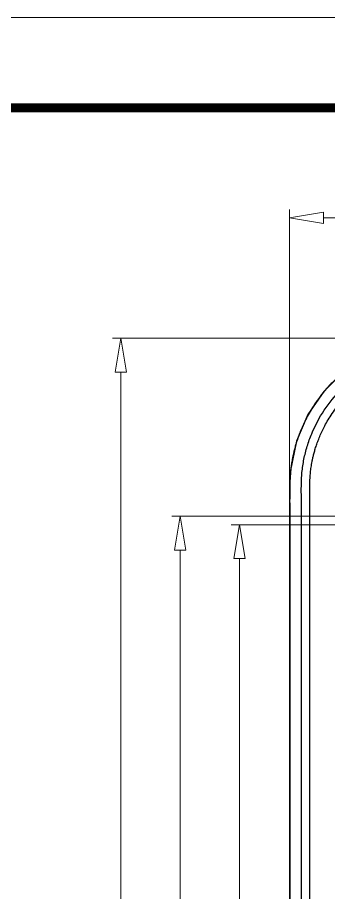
# Model space of a CAD drawing. Header units: millimetres. Extents: x 1884 to 2552, y 611 to 826.
# Drawn here: x 2457.7 to 2476, y 774.4 to 826 of the extents above; entities that cross this region are included whole.
import ezdxf

# ---------------------------------------------------------------- set-up
doc = ezdxf.new("R2010")
doc.units = ezdxf.units.MM
doc.layers.add('dim', color=82, linetype='Continuous', lineweight=9)
doc.layers.add('from', color=7, linetype='Continuous', lineweight=13)
doc.styles.add('ROMAND', font='romand.shx', dxfattribs={"width": 0.75, "bigfont": 'gbcbig.shx'})
doc.dimstyles.new('YanXiu', dxfattribs={"dimtxt": 2.5, "dimasz": 2.2, "dimexe": 1, "dimexo": 0, "dimgap": 0.66, "dimtad": 0, "dimzin": 1, "dimdsep": 46, "dimtxsty": 'ROMAND', "dimblk": 'CLOSEDBLANK', "dimcen": 0, "dimclrd": 3, "dimclre": 3, "dimclrt": 7, "dimazin": 0, "dimtfac": 1, "dimtofl": 0, "dimtmove": 0, "dimatfit": 3, "dimldrblk": 'CLOSEDBLANK', "dimfxl": 1, "dimlwd": 5, "dimlwe": 5, "dimarcsym": 0})

# ---------------------------------------------------------------- blocks, each defined once
blk = doc.blocks.new('_ClosedBlank')
at = {"color": 0, "linetype": 'ByBlock', "lineweight": -2}
for p, q in [((-1, 0.167), (0, 0)), ((-1, 0.167), (-1, -0.167)), ((0, 0), (-1, -0.167))]:
    blk.add_line(p, q, dxfattribs=at)
blk = doc.blocks.new('*D24')
at = {"layer": 'Defpoints', "color": 0}
for p in [(3050.263, 755.967), (3016.622, 669.967), (3050.263, 669.967)]:
    blk.add_point(p, dxfattribs=at)
at = {"layer": 'dim', "color": 3, "lineweight": 5}
for p, q in [((3050.263, 755.967), (3016.123, 755.967)), ((3016.622, 753.967), (3016.622, 717.261)), ((3016.622, 671.967), (3016.622, 708.672)), ((3050.263, 669.967), (3016.123, 669.967))]:
    blk.add_line(p, q, dxfattribs=at)
at = {"layer": 'dim', "color": 3, "lineweight": 5, "xscale": 2, "yscale": 2, "zscale": 2}
for p, rotation in [((3016.622, 755.967), 90), ((3016.622, 669.967), 270)]:
    blk.add_blockref('_ClosedBlank', p, dxfattribs=dict(at, rotation=rotation))
at = {"layer": 'dim', "color": 7, "insert": (3016.622, 712.967), "char_height": 2.5, "attachment_point": 5, "rotation": 90, "style": 'ROMAND'}
blk.add_mtext('86.00', dxfattribs=at)
blk = doc.blocks.new('*D25')
at = {"layer": 'Defpoints', "color": 0}
for p in [(3024.573, 756.467), (3013.122, 669.467), (3024.573, 669.467)]:
    blk.add_point(p, dxfattribs=at)
at = {"layer": 'dim', "color": 3, "lineweight": 5}
for p, q in [((3024.573, 756.467), (3012.623, 756.467)), ((3013.122, 754.467), (3013.122, 717.261)), ((3013.122, 671.467), (3013.122, 708.672)), ((3024.573, 669.467), (3012.623, 669.467))]:
    blk.add_line(p, q, dxfattribs=at)
at = {"layer": 'dim', "color": 3, "lineweight": 5, "xscale": 2, "yscale": 2, "zscale": 2}
for p, rotation in [((3013.122, 756.467), 90), ((3013.122, 669.467), 270)]:
    blk.add_blockref('_ClosedBlank', p, dxfattribs=dict(at, rotation=rotation))
at = {"layer": 'dim', "color": 7, "insert": (3013.122, 712.967), "char_height": 2.5, "attachment_point": 5, "rotation": 90, "style": 'ROMAND'}
blk.add_mtext('87.00', dxfattribs=at)
blk = doc.blocks.new('*D26')
at = {"layer": 'Defpoints', "color": 0}
for p in [(3029.274, 766.966), (3009.622, 658.967), (3029.274, 658.967)]:
    blk.add_point(p, dxfattribs=at)
at = {"layer": 'dim', "color": 3, "lineweight": 5}
for p, q in [((3029.274, 766.966), (3009.123, 766.966)), ((3009.622, 764.966), (3009.622, 718.02)), ((3009.622, 660.967), (3009.622, 707.913)), ((3029.274, 658.967), (3009.123, 658.967))]:
    blk.add_line(p, q, dxfattribs=at)
at = {"layer": 'dim', "color": 3, "lineweight": 5, "xscale": 2, "yscale": 2, "zscale": 2}
for p, rotation in [((3009.622, 766.966), 90), ((3009.622, 658.967), 270)]:
    blk.add_blockref('_ClosedBlank', p, dxfattribs=dict(at, rotation=rotation))
at = {"layer": 'dim', "color": 7, "insert": (3009.622, 712.967), "char_height": 2.5, "attachment_point": 5, "rotation": 90, "style": 'ROMAND'}
blk.add_mtext('108.00', dxfattribs=at)
blk = doc.blocks.new('*D22')
at = {"layer": 'Defpoints', "color": 0}
for p in [(3085.572, 774.057), (3019.573, 757.266), (3085.572, 757.266)]:
    blk.add_point(p, dxfattribs=at)
at = {"layer": 'dim', "color": 3, "lineweight": 5}
for p, q in [((3019.573, 757.266), (3019.573, 774.557)), ((3085.572, 757.266), (3085.572, 774.557)), ((3021.573, 774.057), (3048.323, 774.057)), ((3083.572, 774.057), (3056.822, 774.057))]:
    blk.add_line(p, q, dxfattribs=at)
at = {"layer": 'dim', "color": 3, "lineweight": 5, "xscale": 2, "yscale": 2, "zscale": 2, "rotation": 180}
blk.add_blockref('_ClosedBlank', (3019.573, 774.057), dxfattribs=at)
at = {"layer": 'dim', "color": 3, "lineweight": 5, "xscale": 2, "yscale": 2, "zscale": 2}
blk.add_blockref('_ClosedBlank', (3085.572, 774.057), dxfattribs=at)
at = {"layer": 'dim', "color": 7, "insert": (3052.573, 774.057), "char_height": 2.5, "attachment_point": 5, "style": 'ROMAND'}
blk.add_mtext('66.00', dxfattribs=at)
blk = doc.blocks.new('*u34')
at = {"color": 7, "linetype": 'Continuous'}
for q in [(-32.981, 44.299), (-33, -44.299)]:
    blk.add_line((-33, 44.299), q, dxfattribs=at)
blk.add_lwpolyline([(-23.299, 54), (-25.101, 53.96), (-26.904, 53.594), (-28.48, 52.919), (-29.839, 51.995), (-30.984, 50.851), (-31.911, 49.495), (-32.589, 47.92), (-32.958, 46.117), (-33, 44.299)], dxfattribs=at)
blk.add_arc((-133.22, 44.335), 100.239, 359.97938, 0.09856, dxfattribs=at)
for points, start_tangent, end_tangent in [([(-24.12, 53.982), (-24.19, 53.981), (-24.371, 53.979), (-24.55, 53.975), (-24.728, 53.968), (-24.902, 53.958), (-25.072, 53.944), (-25.247, 53.926), (-25.429, 53.904), (-25.614, 53.878), (-25.803, 53.846), (-26.003, 53.808), (-26.219, 53.761), (-26.458, 53.703), (-26.72, 53.631), (-27.005, 53.542), (-27.313, 53.433), (-27.646, 53.302), (-28.004, 53.142), (-28.387, 52.948), (-28.805, 52.709), (-29.269, 52.406), (-29.766, 52.03), (-30.256, 51.601), (-30.707, 51.142), (-31.106, 50.673), (-31.446, 50.212), (-31.726, 49.777), (-31.956, 49.373), (-32.144, 48.999), (-32.299, 48.651), (-32.428, 48.328), (-32.534, 48.028), (-32.622, 47.751), (-32.693, 47.496), (-32.751, 47.264), (-32.798, 47.053), (-32.835, 46.863), (-32.864, 46.697), (-32.887, 46.55), (-32.906, 46.416), (-32.922, 46.289), (-32.935, 46.162), (-32.947, 46.034), (-32.957, 45.906), (-32.966, 45.776), (-32.972, 45.645), (-32.976, 45.516), (-32.979, 45.389), (-32.981, 45.265), (-32.982, 45.14), (-32.982, 45.091)], (-0.999986, -0.005327), (-0.00398, -0.999992)), ([(0, -53.303), (-6.075, -53.303), (-9.113, -53.303), (-12.15, -53.303), (-15.188, -53.303), (-18.225, -53.303), (-19.744, -53.303), (-21.262, -53.303), (-22.781, -53.303), (-23.541, -53.303), (-24.3, -53.303), (-24.693, -53.294), (-25.084, -53.265), (-25.861, -53.149), (-26.623, -52.959), (-27.363, -52.694), (-28.746, -51.954), (-29.959, -50.959), (-30.954, -49.746), (-31.694, -48.363), (-31.959, -47.623), (-32.149, -46.861), (-32.265, -46.084), (-32.294, -45.693), (-32.303, -45.3), (-32.303, -44.592), (-32.303, -43.884), (-32.303, -42.469), (-32.303, -41.053), (-32.303, -39.637), (-32.303, -36.806), (-32.303, -33.975), (-32.303, -31.144), (-32.303, -28.312), (-32.303, -22.65), (-32.303, -16.987), (-32.303, -11.325), (-32.303, 0), (-32.303, 11.325), (-32.303, 16.987), (-32.303, 22.65), (-32.303, 28.312), (-32.303, 31.144), (-32.303, 33.975), (-32.303, 36.806), (-32.303, 39.637), (-32.303, 41.053), (-32.303, 42.469), (-32.303, 43.884), (-32.303, 44.592), (-32.303, 45.3), (-32.294, 45.693), (-32.265, 46.084), (-32.149, 46.861), (-31.959, 47.623), (-31.694, 48.363), (-30.954, 49.746), (-29.959, 50.959), (-28.746, 51.954), (-27.363, 52.694), (-26.623, 52.959), (-25.861, 53.149), (-25.084, 53.265), (-24.693, 53.294), (-24.3, 53.303), (-23.541, 53.303), (-22.781, 53.303), (-21.262, 53.303), (-19.744, 53.303), (-18.225, 53.303), (-15.188, 53.303), (-12.15, 53.303), (-9.113, 53.303), (-6.075, 53.303), (0, 53.303)], (-1, 0), (1, 0)), ([(0, -52.803), (-2.009, -52.803), (-3.873, -52.803), (-5.602, -52.803), (-7.206, -52.803), (-8.694, -52.803), (-10.074, -52.803), (-11.355, -52.803), (-12.542, -52.803), (-13.642, -52.803), (-14.661, -52.803), (-15.606, -52.803), (-16.484, -52.803), (-17.304, -52.803), (-18.07, -52.803), (-18.781, -52.803), (-19.439, -52.803), (-20.049, -52.803), (-20.616, -52.803), (-21.137, -52.803), (-21.599, -52.803), (-22.008, -52.803), (-22.372, -52.803), (-22.699, -52.803), (-22.995, -52.803), (-23.263, -52.803), (-23.508, -52.803), (-23.734, -52.804), (-23.937, -52.804), (-24.125, -52.804), (-24.31, -52.803), (-24.485, -52.8), (-24.644, -52.795), (-24.795, -52.787), (-24.946, -52.775), (-25.102, -52.76), (-25.271, -52.74), (-25.46, -52.713), (-25.673, -52.676), (-25.912, -52.628), (-26.172, -52.566), (-26.453, -52.488), (-26.757, -52.39), (-27.09, -52.265), (-27.445, -52.112), (-27.81, -51.932), (-28.193, -51.715), (-28.597, -51.451), (-29.027, -51.127), (-29.478, -50.73), (-29.933, -50.257), (-30.313, -49.788), (-30.613, -49.356), (-30.851, -48.959), (-31.042, -48.593), (-31.198, -48.252), (-31.33, -47.924), (-31.438, -47.613), (-31.523, -47.332), (-31.589, -47.082), (-31.639, -46.86), (-31.678, -46.664), (-31.708, -46.488), (-31.733, -46.323), (-31.753, -46.163), (-31.77, -46.002), (-31.784, -45.836), (-31.794, -45.665), (-31.8, -45.491), (-31.803, -45.31), (-31.804, -45.115), (-31.804, -44.895), (-31.803, -44.64), (-31.803, -44.352), (-31.803, -44.037), (-31.803, -43.699), (-31.803, -43.336), (-31.803, -42.942), (-31.803, -42.512), (-31.803, -42.041), (-31.803, -41.522), (-31.803, -40.957), (-31.803, -40.35), (-31.803, -39.695), (-31.803, -38.987), (-31.803, -38.222), (-31.803, -37.4), (-31.803, -36.519), (-31.803, -35.571), (-31.803, -34.55), (-31.803, -33.446), (-31.803, -32.256), (-31.803, -30.971), (-31.803, -29.587), (-31.803, -28.094), (-31.803, -26.486), (-31.803, -24.752), (-31.803, -22.883), (-31.803, -20.869), (-31.803, -18.698), (-31.803, -16.358), (-31.803, -13.836), (-31.803, -11.119), (-31.803, -8.19), (-31.803, -5.034), (-31.803, -1.632), (-31.803, 2.03), (-31.803, 5.967), (-31.803, 9.827), (-31.803, 13.234), (-31.803, 16.236), (-31.803, 18.91), (-31.803, 21.304), (-31.803, 23.458), (-31.803, 25.404), (-31.803, 27.167), (-31.803, 28.77), (-31.803, 30.231), (-31.803, 31.564), (-31.803, 32.783), (-31.803, 33.899), (-31.803, 34.92), (-31.803, 35.857), (-31.803, 36.719), (-31.803, 37.514), (-31.803, 38.251), (-31.803, 38.935), (-31.803, 39.564), (-31.803, 40.142), (-31.803, 40.676), (-31.803, 41.171), (-31.803, 41.632), (-31.803, 42.052), (-31.803, 42.435), (-31.803, 42.783), (-31.803, 43.101), (-31.803, 43.394), (-31.803, 43.666), (-31.803, 43.921), (-31.803, 44.163), (-31.803, 44.39), (-31.803, 44.596), (-31.804, 44.784), (-31.804, 44.977), (-31.804, 45.171), (-31.802, 45.364), (-31.799, 45.553), (-31.791, 45.737), (-31.778, 45.913), (-31.763, 46.078), (-31.744, 46.238), (-31.723, 46.395), (-31.697, 46.556), (-31.666, 46.727), (-31.628, 46.913), (-31.579, 47.121), (-31.517, 47.352), (-31.438, 47.612), (-31.339, 47.899), (-31.22, 48.2), (-31.082, 48.51), (-30.917, 48.836), (-30.72, 49.183), (-30.482, 49.552), (-30.192, 49.945), (-29.84, 50.36), (-29.417, 50.788), (-28.98, 51.165), (-28.55, 51.483), (-28.133, 51.75), (-27.732, 51.972), (-27.346, 52.157), (-26.981, 52.308), (-26.645, 52.427), (-26.337, 52.521), (-26.056, 52.595), (-25.801, 52.652), (-25.568, 52.695), (-25.358, 52.728), (-25.164, 52.753), (-24.981, 52.772), (-24.804, 52.786), (-24.628, 52.796), (-24.45, 52.801), (-24.27, 52.803), (-24.094, 52.804), (-23.911, 52.804), (-23.705, 52.804), (-23.476, 52.803), (-23.229, 52.803), (-22.963, 52.803), (-22.676, 52.803), (-22.364, 52.803), (-22.025, 52.803), (-21.653, 52.803), (-21.236, 52.803), (-20.766, 52.803), (-20.247, 52.803), (-19.69, 52.803), (-19.091, 52.803), (-18.443, 52.803), (-17.744, 52.803), (-16.993, 52.803), (-16.19, 52.803), (-15.328, 52.803), (-14.401, 52.803), (-13.4, 52.803), (-12.319, 52.803), (-11.153, 52.803), (-9.895, 52.803), (-8.539, 52.803), (-7.077, 52.803), (-5.502, 52.803), (-3.804, 52.803), (-1.973, 52.803), (0, 52.803)], (-1, 0), (1, 0)), ([(-32.982, 45.091), (-32.982, 45.006), (-32.982, 44.859), (-32.982, 44.693), (-32.981, 44.508)], (-0.00398, -0.999992), (0.001736, -0.999998)), ([(-32.981, 44.299), (-32.981, 43.885), (-32.981, 42.469), (-32.981, 41.053), (-32.981, 39.637), (-32.981, 36.806), (-32.981, 33.975), (-32.981, 31.144), (-32.981, 28.312), (-32.981, 22.65), (-32.981, 16.987), (-32.981, 11.325), (-32.981, 0), (-32.981, -11.325), (-32.981, -16.987), (-32.981, -22.65), (-32.981, -28.312), (-32.981, -31.144), (-32.981, -33.975), (-32.981, -36.806), (-32.981, -39.637), (-32.981, -41.053), (-32.981, -42.469), (-32.981, -43.885), (-32.981, -44.299)], (-0.000085, -1), (0.000085, -1))]:
    blk.add_spline(points, degree=3, dxfattribs=dict(at, start_tangent=start_tangent, end_tangent=end_tangent))
at = {"layer": 'dim'}
dim = blk.add_linear_dim(base=(33, 61.09), p1=(-33, 44.299), p2=(33, 44.299), dimstyle='YanXiu', override={"dimtxt": 2.5, "dimasz": 2, "dimexe": 0.49975, "dimgap": 0.49975}, dxfattribs=at)
dim.commit()
dim.dimension.update_dxf_attribs({"geometry": '*D22', "text_midpoint": (0, 61.09), "insert": (-3052.573, -712.967)})
for base, p1, p2, picture, middle in [((-42.95, -54), (-23.299, 54), (-23.299, -54), '*D26', (-42.95, 0)), ((-39.45, -43.5), (-28, 43.5), (-28, -43.5), '*D25', (-39.45, 0)), ((-35.95, -43), (-2.31, 43), (-2.31, -43), '*D24', (-35.95, 0))]:
    dim = blk.add_linear_dim(base=base, p1=p1, p2=p2, angle=90, dimstyle='YanXiu', override={"dimtxt": 2.5, "dimasz": 2, "dimexe": 0.49975, "dimgap": 0.49975}, dxfattribs=at)
    dim.commit()
    dim.dimension.update_dxf_attribs({"geometry": picture, "text_midpoint": middle, "insert": (-3052.573, -712.967)})

msp = doc.modelspace()

# ---------------------------------------------------------------- linework, layer by layer
at = {"layer": 'from'}
msp.add_lwpolyline([(2243.173, 611.167), (2552.313, 611.167), (2552.313, 825.991), (2243.173, 825.991)], close=True, dxfattribs=at)
at = {"layer": 'from', "const_width": 0.533}
msp.add_lwpolyline([(2248.5, 616.494), (2248.5, 820.663), (2546.985, 820.663), (2546.985, 616.494), (2248.5, 616.494)], dxfattribs=at)

# ---------------------------------------------------------------- block references
msp.add_blockref('*u34', (2506.748, 753.085))

doc.saveas('drawing.dxf')
